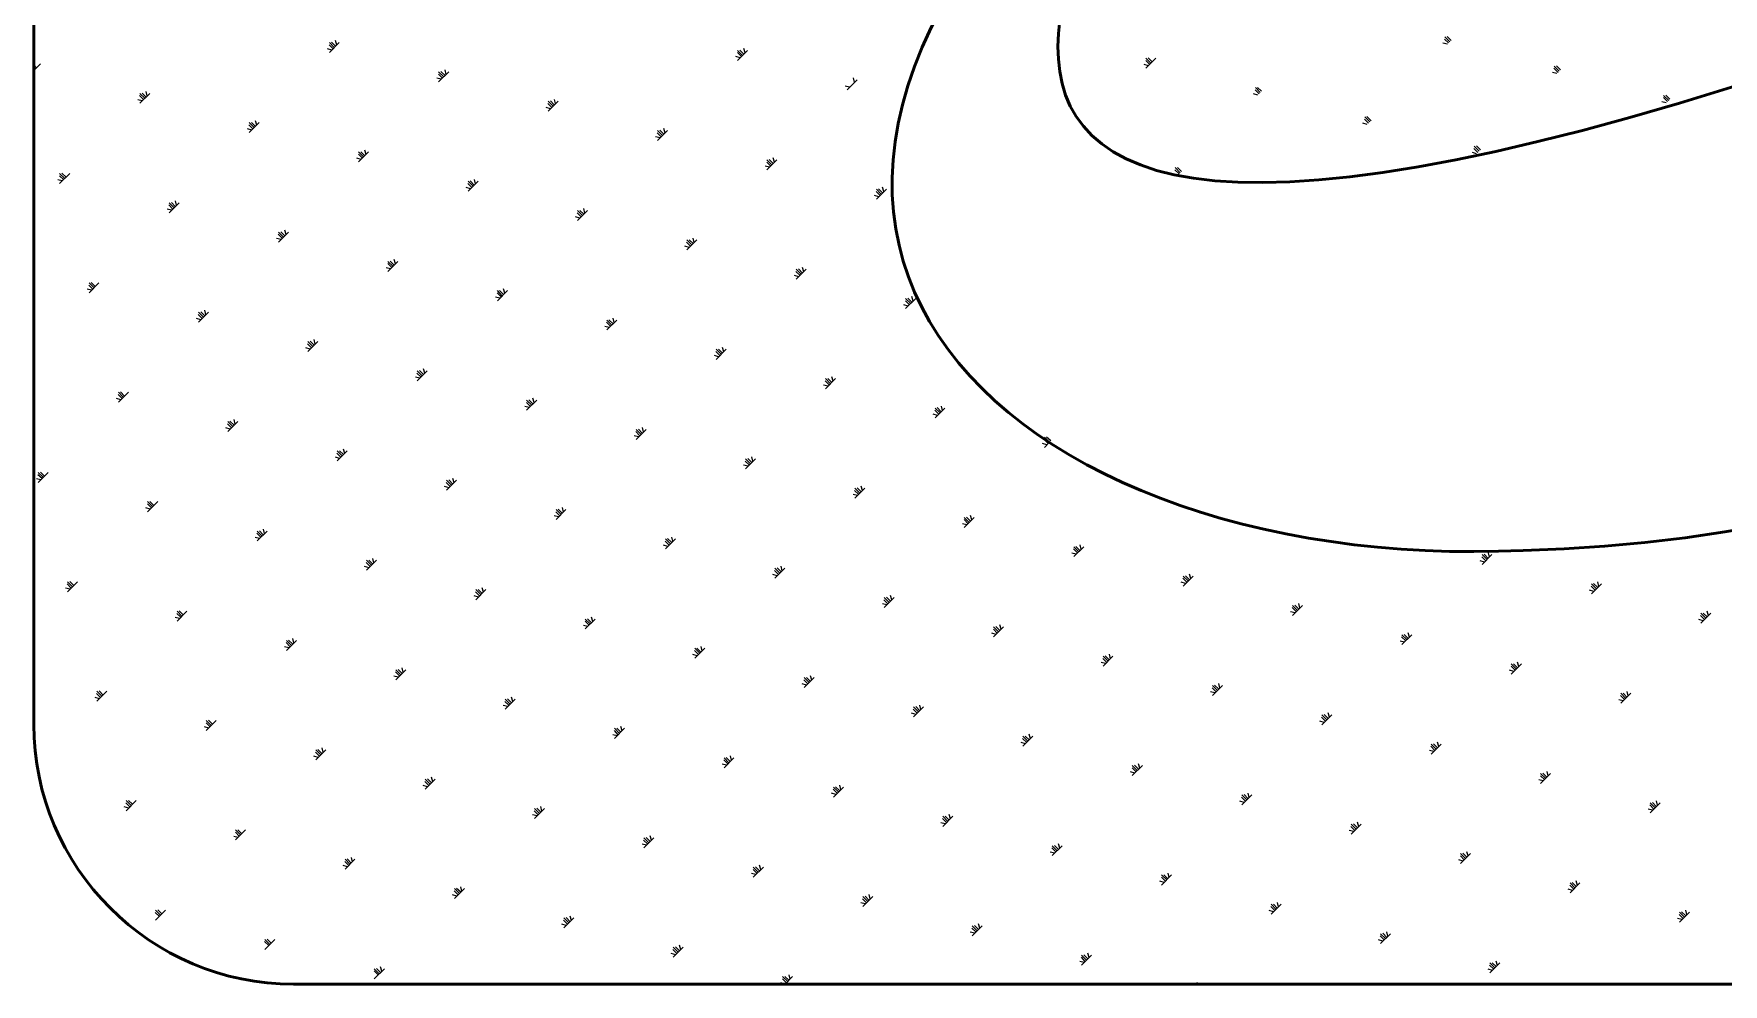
# Model space of a CAD drawing. Extents: x 54907 to 703237, y -798661 to -546661.
# Drawn here: x 248898 to 250308, y -551597 to -550804 of the extents above; entities that cross this region are included whole.
import ezdxf

# ---------------------------------------------------------------- set-up
doc = ezdxf.new("R2010")
doc.units = 0
doc.header["$LTSCALE"] = 1000
doc.header["$MEASUREMENT"] = 0
doc.layers.add('PUB_TITLE', color=4, linetype='Continuous')

msp = doc.modelspace()

# ---------------------------------------------------------------- linework, layer by layer
at = {"layer": 'PUB_TITLE', "color": 4}
for p, q in [((249147.9, -550816.7), (249144.6, -550813.4)), ((249148.9, -550815.7), (249144.8, -550811.5)), ((249144.8, -550819.9), (249153.1, -550811.5)), ((249150, -550814.6), (249146.6, -550811.3)), ((249151, -550813.6), (249150, -550809.9)), ((250077.6, -550813), (250073.9, -550812)), ((250078.6, -550811.9), (250075.3, -550808.6)), ((250079.6, -550810.9), (250075.5, -550806.7)), ((250080.7, -550809.8), (250077.3, -550806.5)), ((249146.8, -550817.8), (249143.2, -550816.8)), ((249487.5, -550824.3), (249483.9, -550823.3)), ((249488.6, -550823.3), (249485.2, -550819.9)), ((249489.6, -550822.2), (249485.4, -550818.1)), ((249485.4, -550826.4), (249493.8, -550818.1)), ((249490.6, -550821.2), (249487.3, -550817.9)), ((249491.7, -550820.1), (249490.7, -550816.5)), ((249829.2, -550829.8), (249825.9, -550826.5)), ((249830.3, -550828.8), (249826.1, -550824.6)), ((249826.1, -550833), (249834.4, -550824.6)), ((249831.3, -550827.7), (249828, -550824.4)), ((248898.2, -550834.9), (248903.7, -550829.4)), ((248900.6, -550832.5), (248898.2, -550830.2)), ((248899.6, -550833.6), (248898.2, -550832.2)), ((248898.5, -550834.6), (248898.2, -550834.3)), ((249238.1, -550842.2), (249234.5, -550841.3)), ((249239.2, -550841.2), (249235.8, -550837.8)), ((249240.2, -550840.1), (249236, -550836)), ((249236, -550844.3), (249244.4, -550836)), ((249241.3, -550839.1), (249237.9, -550835.8)), ((249242.3, -550838.1), (249241.3, -550834.4)), ((249583, -550844.6), (249582, -550841)), ((249828.2, -550830.9), (249824.5, -550829.9)), ((250168.8, -550837.4), (250165.2, -550836.5)), ((250169.9, -550836.4), (250166.5, -550833)), ((250170.9, -550835.3), (250166.7, -550831.2)), ((250172, -550834.3), (250168.6, -550831)), ((248989.8, -550859.1), (248986.4, -550855.7)), ((248990.8, -550858), (248986.7, -550853.9)), ((248986.7, -550862.2), (248995, -550853.9)), ((248991.9, -550857), (248988.5, -550853.7)), ((248992.9, -550856), (248991.9, -550852.3)), ((249578.8, -550848.8), (249575.1, -550847.8)), ((249576.7, -550850.9), (249585.1, -550842.5)), ((249919.5, -550855.3), (249915.8, -550854.4)), ((249920.5, -550854.3), (249917.2, -550851)), ((249921.5, -550853.2), (249917.4, -550849.1)), ((249922.6, -550852.2), (249919.2, -550848.9)), ((250262.2, -550859.8), (250258, -550855.6)), ((250263.2, -550858.8), (250259.9, -550855.4)), ((248988.7, -550860.1), (248985.1, -550859.2)), ((249329.4, -550866.7), (249325.8, -550865.7)), ((249330.5, -550865.6), (249327.1, -550862.3)), ((249331.5, -550864.6), (249327.3, -550860.4)), ((249327.3, -550868.8), (249335.7, -550860.4)), ((249332.5, -550863.6), (249329.2, -550860.2)), ((249333.6, -550862.5), (249332.6, -550858.9)), ((250260.1, -550861.9), (250256.5, -550860.9)), ((250261.2, -550860.8), (250257.8, -550857.5)), ((249080, -550884.6), (249076.4, -550883.6)), ((249081.1, -550883.5), (249077.7, -550880.2)), ((249082.1, -550882.5), (249077.9, -550878.3)), ((249077.9, -550886.7), (249086.3, -550878.3)), ((249083.2, -550881.5), (249079.8, -550878.1)), ((249084.2, -550880.4), (249083.2, -550876.8)), ((249424.9, -550887), (249423.9, -550883.3)), ((250010.7, -550879.8), (250007.1, -550878.8)), ((250011.8, -550878.8), (250008.4, -550875.4)), ((250012.8, -550877.7), (250008.6, -550873.5)), ((250013.9, -550876.7), (250010.5, -550873.3)), ((249420.7, -550891.1), (249417, -550890.2)), ((249421.7, -550890.1), (249418.4, -550886.8)), ((249422.8, -550889.1), (249418.6, -550884.9)), ((249418.6, -550893.2), (249427, -550884.9)), ((249423.8, -550888), (249420.5, -550884.7)), ((250104.1, -550902.2), (250099.9, -550898)), ((250105.1, -550901.1), (250101.8, -550897.8)), ((249171.3, -550909.1), (249167.7, -550908.1)), ((249172.4, -550908), (249169, -550904.7)), ((249173.4, -550907), (249169.2, -550902.8)), ((249169.2, -550911.1), (249177.6, -550902.8)), ((249174.4, -550905.9), (249171.1, -550902.6)), ((249175.5, -550904.9), (249174.5, -550901.2)), ((249513, -550914.6), (249509.7, -550911.2)), ((249514.1, -550913.5), (249509.9, -550909.3)), ((249509.9, -550917.7), (249518.2, -550909.3)), ((249515.1, -550912.5), (249511.8, -550909.1)), ((249516.1, -550911.4), (249515.2, -550907.8)), ((250102, -550904.3), (250098.4, -550903.3)), ((250103.1, -550903.2), (250099.7, -550899.9)), ((248921.9, -550927), (248918.3, -550926)), ((248923, -550925.9), (248919.6, -550922.6)), ((248924, -550924.9), (248919.8, -550920.7)), ((248919.8, -550929), (248928.2, -550920.7)), ((248925.1, -550923.8), (248921.7, -550920.5)), ((249266.8, -550929.3), (249265.8, -550925.7)), ((249512, -550915.6), (249508.3, -550914.6)), ((249852.6, -550922.2), (249849, -550921.2)), ((249853.7, -550921.1), (249850.3, -550917.8)), ((249854.7, -550920.1), (249850.5, -550915.9)), ((249855.8, -550919), (249852.4, -550915.7)), ((249262.6, -550933.5), (249258.9, -550932.5)), ((249263.6, -550932.5), (249260.3, -550929.1)), ((249264.7, -550931.4), (249260.5, -550927.2)), ((249260.5, -550935.6), (249268.9, -550927.2)), ((249265.7, -550930.4), (249262.4, -550927)), ((249603.2, -550940.1), (249599.6, -550939.1)), ((249604.3, -550939), (249601, -550935.7)), ((249605.3, -550938), (249601.2, -550933.8)), ((249601.2, -550942.2), (249609.5, -550933.8)), ((249606.4, -550936.9), (249603, -550933.6)), ((249607.4, -550935.9), (249606.4, -550932.2)), ((249013.2, -550951.4), (249009.6, -550950.4)), ((249014.2, -550950.4), (249010.9, -550947)), ((249015.3, -550949.3), (249011.1, -550945.1)), ((249011.1, -550953.5), (249019.5, -550945.1)), ((249016.3, -550948.3), (249013, -550944.9)), ((249017.4, -550947.2), (249016.4, -550943.6)), ((249354.9, -550956.9), (249351.6, -550953.6)), ((249356, -550955.9), (249351.8, -550951.7)), ((249351.8, -550960.1), (249360.1, -550951.7)), ((249357, -550954.8), (249353.7, -550951.5)), ((249358, -550953.8), (249357.1, -550950.1)), ((249108.7, -550971.7), (249107.7, -550968)), ((249353.9, -550958), (249350.2, -550957)), ((249104.5, -550975.9), (249100.8, -550974.9)), ((249105.5, -550974.8), (249102.2, -550971.5)), ((249106.6, -550973.8), (249102.4, -550969.6)), ((249102.4, -550978), (249110.7, -550969.6)), ((249107.6, -550972.7), (249104.3, -550969.4)), ((249445.1, -550982.4), (249441.5, -550981.4)), ((249446.2, -550981.4), (249442.8, -550978)), ((249447.2, -550980.3), (249443.1, -550976.2)), ((249443.1, -550984.5), (249451.4, -550976.2)), ((249448.3, -550979.3), (249444.9, -550976)), ((249449.3, -550978.2), (249448.3, -550974.6)), ((249196.8, -550999.3), (249193.5, -550995.9)), ((249197.9, -550998.2), (249193.7, -550994.1)), ((249193.7, -551002.4), (249202, -550994.1)), ((249198.9, -550997.2), (249195.6, -550993.9)), ((249199.9, -550996.2), (249199, -550992.5)), ((249195.8, -551000.3), (249192.1, -550999.4)), ((249536.4, -551006.9), (249532.8, -551005.9)), ((249537.5, -551005.8), (249534.1, -551002.5)), ((249538.5, -551004.8), (249534.3, -551000.6)), ((249534.3, -551009), (249542.7, -551000.6)), ((249539.6, -551003.8), (249536.2, -551000.4)), ((249540.6, -551002.7), (249539.6, -550999.1)), ((248946.4, -551018.2), (248942.7, -551017.3)), ((248947.4, -551017.2), (248944.1, -551013.9)), ((248948.5, -551016.1), (248944.3, -551012)), ((248944.3, -551020.3), (248952.6, -551012)), ((248949.5, -551015.1), (248946.2, -551011.8)), ((249287, -551024.8), (249283.4, -551023.8)), ((249288.1, -551023.7), (249284.7, -551020.4)), ((249289.1, -551022.7), (249285, -551018.5)), ((249285, -551026.9), (249293.3, -551018.5)), ((249290.2, -551021.7), (249286.8, -551018.3)), ((249291.2, -551020.6), (249290.2, -551017)), ((249629.8, -551029.3), (249625.6, -551025.1)), ((249625.6, -551033.4), (249634, -551025.1)), ((249630.8, -551028.2), (249627.5, -551024.9)), ((249631.9, -551027.2), (249630.9, -551023.5)), ((249038.7, -551041.6), (249035.4, -551038.3)), ((249039.8, -551040.6), (249035.6, -551036.4)), ((249035.6, -551044.8), (249043.9, -551036.4)), ((249040.8, -551039.6), (249037.5, -551036.2)), ((249041.8, -551038.5), (249040.9, -551034.9)), ((249627.7, -551031.3), (249624.1, -551030.4)), ((249628.8, -551030.3), (249625.4, -551027)), ((249037.7, -551042.7), (249034, -551041.7)), ((249378.3, -551049.2), (249374.7, -551048.3)), ((249379.4, -551048.2), (249376, -551044.9)), ((249380.4, -551047.2), (249376.2, -551043)), ((249376.2, -551051.3), (249384.6, -551043)), ((249381.5, -551046.1), (249378.1, -551042.8)), ((249382.5, -551045.1), (249381.5, -551041.4)), ((249128.9, -551067.2), (249125.3, -551066.2)), ((249130, -551066.1), (249126.6, -551062.8)), ((249131, -551065.1), (249126.9, -551060.9)), ((249126.9, -551069.2), (249135.2, -551060.9)), ((249132.1, -551064), (249128.7, -551060.7)), ((249133.1, -551063), (249132.1, -551059.3)), ((249471.7, -551071.6), (249467.5, -551067.4)), ((249467.5, -551075.8), (249475.9, -551067.4)), ((249472.7, -551070.6), (249469.4, -551067.2)), ((249473.8, -551069.5), (249472.8, -551065.9)), ((249469.6, -551073.7), (249466, -551072.7)), ((249470.6, -551072.7), (249467.3, -551069.3)), ((249220.2, -551091.6), (249216.6, -551090.6)), ((249221.3, -551090.6), (249217.9, -551087.2)), ((249222.3, -551089.5), (249218.1, -551085.3)), ((249218.1, -551093.7), (249226.5, -551085.3)), ((249223.4, -551088.5), (249220, -551085.1)), ((249224.4, -551087.4), (249223.4, -551083.8)), ((249561.9, -551097.1), (249558.6, -551093.8)), ((249563, -551096.1), (249558.8, -551091.9)), ((249558.8, -551100.3), (249567.1, -551091.9)), ((249564, -551095), (249560.7, -551091.7)), ((249565.1, -551094), (249564.1, -551090.3)), ((248970.8, -551109.5), (248967.2, -551108.5)), ((248971.9, -551108.5), (248968.5, -551105.1)), ((248972.9, -551107.4), (248968.8, -551103.3)), ((248968.8, -551111.6), (248977.1, -551103.3)), ((248974, -551106.4), (248970.6, -551103)), ((249313.6, -551114), (249309.4, -551109.8)), ((249309.4, -551118.2), (249317.8, -551109.8)), ((249314.6, -551112.9), (249311.3, -551109.6)), ((249315.7, -551111.9), (249314.7, -551108.2)), ((249560.9, -551098.2), (249557.2, -551097.2)), ((249311.5, -551116.1), (249307.9, -551115.1)), ((249312.5, -551115), (249309.2, -551111.7)), ((249652.2, -551122.6), (249648.5, -551121.6)), ((249653.2, -551121.6), (249649.9, -551118.2)), ((249654.3, -551120.5), (249650.1, -551116.4)), ((249650.1, -551124.7), (249658.4, -551116.4)), ((249655.3, -551119.5), (249652, -551116.1)), ((249656.3, -551118.4), (249655.4, -551114.8)), ((249062.1, -551134), (249058.5, -551133)), ((249063.2, -551132.9), (249059.8, -551129.6)), ((249064.2, -551131.9), (249060, -551127.7)), ((249060, -551136.1), (249068.4, -551127.7)), ((249065.3, -551130.8), (249061.9, -551127.5)), ((249066.3, -551129.8), (249065.3, -551126.1)), ((249403.8, -551139.5), (249400.5, -551136.1)), ((249404.9, -551138.4), (249400.7, -551134.3)), ((249400.7, -551142.6), (249409, -551134.3)), ((249405.9, -551137.4), (249402.6, -551134.1)), ((249407, -551136.4), (249406, -551132.7)), ((249155.5, -551156.3), (249151.3, -551152.2)), ((249151.3, -551160.5), (249159.7, -551152.2)), ((249156.5, -551155.3), (249153.2, -551152)), ((249157.6, -551154.3), (249156.6, -551150.6)), ((249402.8, -551140.5), (249399.1, -551139.5)), ((249743.4, -551147.1), (249739.8, -551146.1)), ((249744.5, -551146), (249741.1, -551142.7)), ((249745.5, -551145), (249741.4, -551140.8)), ((249741.4, -551149.2), (249745.4, -551145.1)), ((249746.6, -551143.9), (249743.2, -551140.6)), ((249153.4, -551158.4), (249149.8, -551157.5)), ((249154.4, -551157.4), (249151.1, -551154)), ((249494.1, -551165), (249490.4, -551164)), ((249495.1, -551163.9), (249491.8, -551160.6)), ((249496.2, -551162.9), (249492, -551158.7)), ((249492, -551167.1), (249500.3, -551158.7)), ((249497.2, -551161.9), (249493.9, -551158.5)), ((249498.2, -551160.8), (249497.3, -551157.2)), ((248904, -551176.3), (248900.4, -551175.4)), ((248905.1, -551175.3), (248901.7, -551172)), ((248906.1, -551174.2), (248901.9, -551170.1)), ((248901.9, -551178.4), (248910.3, -551170.1)), ((248907.2, -551173.2), (248903.8, -551169.9)), ((249245.7, -551181.8), (249242.4, -551178.5)), ((249246.8, -551180.8), (249242.6, -551176.6)), ((249242.6, -551185), (249250.9, -551176.6)), ((249247.8, -551179.8), (249244.5, -551176.4)), ((249248.9, -551178.7), (249247.9, -551175.1)), ((248998.4, -551197.7), (248995.1, -551194.3)), ((249244.7, -551182.9), (249241, -551181.9)), ((249585.3, -551189.4), (249581.7, -551188.5)), ((249586.4, -551188.4), (249583, -551185.1)), ((249587.4, -551187.4), (249583.3, -551183.2)), ((249583.3, -551191.5), (249591.6, -551183.2)), ((249588.5, -551186.3), (249585.1, -551183)), ((249589.5, -551185.3), (249588.5, -551181.6)), ((248995.3, -551200.8), (248991.6, -551199.8)), ((248996.3, -551199.8), (248993, -551196.4)), ((248997.4, -551198.7), (248993.2, -551194.5)), ((248993.2, -551202.9), (249001.6, -551194.5)), ((249336, -551207.3), (249332.3, -551206.4)), ((249337, -551206.3), (249333.7, -551203)), ((249338.1, -551205.3), (249333.9, -551201.1)), ((249333.9, -551209.4), (249342.2, -551201.1)), ((249339.1, -551204.2), (249335.8, -551200.9)), ((249340.1, -551203.2), (249339.2, -551199.5)), ((249678.7, -551211.8), (249674.5, -551207.6)), ((249674.5, -551216), (249682.9, -551207.6)), ((249679.8, -551210.8), (249676.4, -551207.4)), ((249680.8, -551209.7), (249679.8, -551206.1)), ((249087.6, -551224.2), (249084.3, -551220.9)), ((249088.7, -551223.2), (249084.5, -551219)), ((249084.5, -551227.3), (249092.8, -551219)), ((249089.7, -551222.1), (249086.4, -551218.8)), ((249090.8, -551221.1), (249089.8, -551217.4)), ((249676.6, -551213.9), (249673, -551212.9)), ((249677.7, -551212.9), (249674.3, -551209.5)), ((249086.6, -551225.3), (249082.9, -551224.3)), ((249427.2, -551231.8), (249423.6, -551230.8)), ((249428.3, -551230.8), (249424.9, -551227.4)), ((249429.3, -551229.7), (249425.2, -551225.5)), ((249425.2, -551233.9), (249433.5, -551225.5)), ((249430.4, -551228.7), (249427, -551225.3)), ((249431.4, -551227.6), (249430.4, -551224)), ((249768.9, -551237.3), (249765.6, -551234)), ((249770, -551236.3), (249765.8, -551232.1)), ((249765.8, -551240.4), (249774.2, -551232.1)), ((249771, -551235.2), (249767.7, -551231.9)), ((249772.1, -551234.2), (249771.1, -551230.5)), ((249177.9, -551249.7), (249174.2, -551248.7)), ((249178.9, -551248.7), (249175.6, -551245.3)), ((249179.9, -551247.6), (249175.8, -551243.4)), ((249175.8, -551251.8), (249184.1, -551243.4)), ((249181, -551246.6), (249177.7, -551243.2)), ((249182, -551245.5), (249181.1, -551241.9)), ((249520.6, -551254.2), (249516.4, -551250)), ((249516.4, -551258.4), (249524.8, -551250)), ((249521.7, -551253.1), (249518.3, -551249.8)), ((249522.7, -551252.1), (249521.7, -551248.4)), ((249767.9, -551238.4), (249764.3, -551237.4)), ((250108.6, -551244.9), (250104.9, -551243.9)), ((250109.6, -551243.9), (250106.3, -551240.5)), ((250110.7, -551242.8), (250106.5, -551238.6)), ((250106.5, -551247), (250114.8, -551238.6)), ((250111.7, -551241.8), (250108.4, -551238.4)), ((250112.7, -551240.7), (250111.8, -551237.1)), ((248929.5, -551266.6), (248926.2, -551263.2)), ((248930.6, -551265.5), (248926.4, -551261.4)), ((248926.4, -551269.7), (248934.7, -551261.4)), ((248931.6, -551264.5), (248928.3, -551261.1)), ((249518.5, -551256.3), (249514.9, -551255.3)), ((249519.6, -551255.2), (249516.2, -551251.9)), ((249859.2, -551262.8), (249855.5, -551261.8)), ((249860.2, -551261.8), (249856.9, -551258.4)), ((249861.3, -551260.7), (249857.1, -551256.6)), ((249857.1, -551264.9), (249865.4, -551256.6)), ((249862.3, -551259.7), (249859, -551256.3)), ((249863.4, -551258.6), (249862.4, -551255)), ((250201.9, -551267.3), (250197.8, -551263.1)), ((250197.8, -551271.5), (250206.1, -551263.1)), ((250203, -551266.2), (250199.6, -551262.9)), ((250204, -551265.2), (250203, -551261.5)), ((248928.5, -551267.6), (248924.8, -551266.6)), ((249269.1, -551274.2), (249265.5, -551273.2)), ((249270.2, -551273.1), (249266.8, -551269.8)), ((249271.2, -551272.1), (249267.1, -551267.9)), ((249267.1, -551276.3), (249275.4, -551267.9)), ((249272.3, -551271), (249268.9, -551267.7)), ((249273.3, -551270), (249272.3, -551266.3)), ((249610.8, -551279.7), (249607.5, -551276.3)), ((249611.9, -551278.6), (249607.7, -551274.5)), ((249607.7, -551282.8), (249616.1, -551274.5)), ((249612.9, -551277.6), (249609.6, -551274.3)), ((249614, -551276.5), (249613, -551272.9)), ((250199.8, -551269.4), (250196.2, -551268.4)), ((250200.9, -551268.3), (250197.5, -551265)), ((249019.8, -551292.1), (249016.1, -551291.1)), ((249020.8, -551291), (249017.5, -551287.7)), ((249021.8, -551290), (249017.7, -551285.8)), ((249017.7, -551294.2), (249026, -551285.8)), ((249022.9, -551288.9), (249019.6, -551285.6)), ((249362.5, -551296.5), (249358.3, -551292.4)), ((249358.3, -551300.7), (249366.7, -551292.4)), ((249363.6, -551295.5), (249360.2, -551292.2)), ((249364.6, -551294.5), (249363.6, -551290.8)), ((249609.8, -551280.7), (249606.2, -551279.7)), ((249950.5, -551287.3), (249946.8, -551286.3)), ((249951.5, -551286.2), (249948.2, -551282.9)), ((249952.6, -551285.2), (249948.4, -551281)), ((249948.4, -551289.4), (249956.7, -551281)), ((249953.6, -551284.1), (249950.3, -551280.8)), ((249954.6, -551283.1), (249953.7, -551279.5)), ((250291.1, -551293.8), (250287.5, -551292.9)), ((250292.2, -551292.8), (250288.8, -551289.4)), ((250293.2, -551291.7), (250289, -551287.6)), ((250289, -551295.9), (250297.4, -551287.6)), ((250294.3, -551290.7), (250290.9, -551287.4)), ((250295.3, -551289.7), (250294.3, -551286)), ((249360.4, -551298.6), (249356.8, -551297.7)), ((249361.5, -551297.6), (249358.1, -551294.2)), ((249701.1, -551305.2), (249697.4, -551304.2)), ((249702.1, -551304.1), (249698.8, -551300.8)), ((249703.2, -551303.1), (249699, -551298.9)), ((249699, -551307.3), (249707.3, -551298.9)), ((249704.2, -551302.1), (249700.9, -551298.7)), ((249705.3, -551301), (249704.3, -551297.4)), ((250043.8, -551309.6), (250039.7, -551305.5)), ((250039.7, -551313.8), (250048, -551305.5)), ((250044.9, -551308.6), (250041.5, -551305.3)), ((250045.9, -551307.6), (250044.9, -551303.9)), ((249111, -551316.5), (249107.4, -551315.6)), ((249112.1, -551315.5), (249108.7, -551312.1)), ((249113.1, -551314.4), (249109, -551310.3)), ((249109, -551318.6), (249117.3, -551310.3)), ((249114.2, -551313.4), (249110.8, -551310.1)), ((249115.2, -551312.4), (249114.2, -551308.7)), ((249452.7, -551322), (249449.4, -551318.7)), ((249453.8, -551321), (249449.6, -551316.8)), ((249449.6, -551325.2), (249458, -551316.8)), ((249454.8, -551320), (249451.5, -551316.6)), ((249455.9, -551318.9), (249454.9, -551315.3)), ((250041.7, -551311.7), (250038.1, -551310.8)), ((250042.8, -551310.7), (250039.4, -551307.4)), ((249204.4, -551338.9), (249200.2, -551334.7)), ((249200.2, -551343.1), (249208.6, -551334.7)), ((249205.5, -551337.9), (249202.1, -551334.5)), ((249206.5, -551336.8), (249205.5, -551333.2)), ((249451.7, -551323.1), (249448, -551322.1)), ((249792.4, -551329.6), (249788.7, -551328.7)), ((249793.4, -551328.6), (249790.1, -551325.3)), ((249794.5, -551327.6), (249790.3, -551323.4)), ((249790.3, -551331.7), (249798.6, -551323.4)), ((249795.5, -551326.5), (249792.2, -551323.2)), ((249796.5, -551325.5), (249795.6, -551321.8)), ((250133, -551336.2), (250129.4, -551335.2)), ((250134.1, -551335.2), (250130.7, -551331.8)), ((250135.1, -551334.1), (250130.9, -551329.9)), ((250130.9, -551338.3), (250139.3, -551329.9)), ((250136.2, -551333.1), (250132.8, -551329.7)), ((250137.2, -551332), (250136.2, -551328.4)), ((249202.3, -551341), (249198.7, -551340)), ((249203.4, -551339.9), (249200, -551336.6)), ((249543, -551347.5), (249539.3, -551346.6)), ((249544, -551346.5), (249540.7, -551343.2)), ((249545.1, -551345.5), (249540.9, -551341.3)), ((249540.9, -551349.6), (249549.2, -551341.3)), ((249546.1, -551344.4), (249542.8, -551341.1)), ((249547.2, -551343.4), (249546.2, -551339.7)), ((249885.7, -551352), (249881.6, -551347.8)), ((249881.6, -551356.2), (249889.9, -551347.8)), ((249886.8, -551351), (249883.4, -551347.6)), ((249887.8, -551349.9), (249886.8, -551346.3)), ((248952.9, -551358.9), (248949.3, -551357.9)), ((248954, -551357.9), (248950.6, -551354.5)), ((248955, -551356.8), (248950.8, -551352.6)), ((248950.8, -551361), (248959.2, -551352.6)), ((248956.1, -551355.8), (248952.7, -551352.4)), ((249294.6, -551364.4), (249291.3, -551361.1)), ((249295.7, -551363.4), (249291.5, -551359.2)), ((249291.5, -551367.5), (249299.9, -551359.2)), ((249296.7, -551362.3), (249293.4, -551359)), ((249297.8, -551361.3), (249296.8, -551357.6)), ((249883.6, -551354.1), (249880, -551353.1)), ((249884.7, -551353.1), (249881.3, -551349.7)), ((250224.3, -551360.7), (250220.7, -551359.7)), ((250225.3, -551359.6), (250222, -551356.3)), ((250226.4, -551358.6), (250222.2, -551354.4)), ((250222.2, -551362.7), (250230.6, -551354.4)), ((250227.4, -551357.5), (250224.1, -551354.2)), ((250228.5, -551356.5), (250227.5, -551352.8)), ((249046.3, -551381.3), (249042.1, -551377.1)), ((249042.1, -551385.4), (249050.5, -551377.1)), ((249047.3, -551380.2), (249044, -551376.9)), ((249293.6, -551365.5), (249289.9, -551364.5)), ((249634.3, -551372), (249630.6, -551371)), ((249635.3, -551371), (249632, -551367.6)), ((249636.3, -551369.9), (249632.2, -551365.7)), ((249632.2, -551374.1), (249640.5, -551365.7)), ((249637.4, -551368.9), (249634.1, -551365.5)), ((249638.4, -551367.8), (249637.5, -551364.2)), ((249974.9, -551378.6), (249971.3, -551377.6)), ((249976, -551377.5), (249972.6, -551374.2)), ((249977, -551376.5), (249972.8, -551372.3)), ((249972.8, -551380.6), (249981.2, -551372.3)), ((249978.1, -551375.4), (249974.7, -551372.1)), ((249979.1, -551374.4), (249978.1, -551370.7)), ((249044.2, -551383.4), (249040.6, -551382.4)), ((249045.3, -551382.3), (249041.9, -551379)), ((249384.9, -551389.9), (249381.2, -551388.9)), ((249385.9, -551388.9), (249382.6, -551385.5)), ((249387, -551387.8), (249382.8, -551383.6)), ((249382.8, -551392), (249391.1, -551383.6)), ((249388, -551386.8), (249384.7, -551383.4)), ((249389.1, -551385.7), (249388.1, -551382.1)), ((249727.6, -551394.4), (249723.5, -551390.2)), ((249723.5, -551398.6), (249731.8, -551390.2)), ((249728.7, -551393.3), (249725.3, -551390)), ((249729.7, -551392.3), (249728.7, -551388.6)), ((249136.5, -551406.8), (249133.2, -551403.4)), ((249137.6, -551405.7), (249133.4, -551401.5)), ((249133.4, -551409.9), (249141.8, -551401.5)), ((249138.6, -551404.7), (249135.3, -551401.3)), ((249139.7, -551403.6), (249138.7, -551400)), ((249725.5, -551396.5), (249721.9, -551395.5)), ((249726.6, -551395.4), (249723.2, -551392.1)), ((250066.2, -551403), (250062.6, -551402)), ((250067.2, -551402), (250063.9, -551398.6)), ((250068.3, -551400.9), (250064.1, -551396.8)), ((250064.1, -551405.1), (250072.5, -551396.8)), ((250069.3, -551399.9), (250066, -551396.5)), ((250070.4, -551398.8), (250069.4, -551395.2)), ((249135.5, -551407.8), (249131.8, -551406.8)), ((249476.2, -551414.4), (249472.5, -551413.4)), ((249477.2, -551413.3), (249473.9, -551410)), ((249478.2, -551412.3), (249474.1, -551408.1)), ((249474.1, -551416.5), (249482.4, -551408.1)), ((249479.3, -551411.2), (249476, -551407.9)), ((249480.3, -551410.2), (249479.4, -551406.5)), ((249816.8, -551420.9), (249813.2, -551419.9)), ((249817.9, -551419.9), (249814.5, -551416.5)), ((249818.9, -551418.8), (249814.7, -551414.7)), ((249814.7, -551423), (249823.1, -551414.7)), ((249820, -551417.8), (249816.6, -551414.4)), ((249821, -551416.7), (249820, -551413.1)), ((250161.7, -551423.3), (250160.7, -551419.6)), ((249226.8, -551432.3), (249223.1, -551431.3)), ((249227.8, -551431.2), (249224.5, -551427.9)), ((249228.9, -551430.2), (249224.7, -551426)), ((249224.7, -551434.4), (249233, -551426)), ((249229.9, -551429.1), (249226.6, -551425.8)), ((249231, -551428.1), (249230, -551424.4)), ((249569.5, -551436.7), (249565.4, -551432.6)), ((249565.4, -551440.9), (249573.7, -551432.6)), ((249570.6, -551435.7), (249567.2, -551432.4)), ((249571.6, -551434.6), (249570.6, -551431)), ((250157.5, -551427.5), (250153.8, -551426.5)), ((250158.5, -551426.4), (250155.2, -551423.1)), ((250159.6, -551425.4), (250155.4, -551421.2)), ((250155.4, -551429.6), (250163.7, -551421.2)), ((250160.6, -551424.3), (250157.3, -551421)), ((248978.4, -551449.1), (248975.1, -551445.8)), ((248979.5, -551448.1), (248975.3, -551443.9)), ((248975.3, -551452.3), (248983.7, -551443.9)), ((248980.5, -551447), (248977.2, -551443.7)), ((249567.4, -551438.8), (249563.8, -551437.8)), ((249568.5, -551437.8), (249565.1, -551434.4)), ((249908.1, -551445.4), (249904.4, -551444.4)), ((249909.1, -551444.3), (249905.8, -551441)), ((249910.2, -551443.3), (249906, -551439.1)), ((249906, -551447.5), (249914.4, -551439.1)), ((249911.2, -551442.2), (249907.9, -551438.9)), ((249912.3, -551441.2), (249911.3, -551437.6)), ((250249.8, -551450.9), (250246.5, -551447.5)), ((250250.9, -551449.8), (250246.7, -551445.7)), ((250246.7, -551454), (250255, -551445.7)), ((250251.9, -551448.8), (250248.6, -551445.5)), ((250252.9, -551447.8), (250252, -551444.1)), ((248977.4, -551450.2), (248973.7, -551449.2)), ((249318.1, -551456.7), (249314.4, -551455.8)), ((249319.1, -551455.7), (249315.8, -551452.3)), ((249320.1, -551454.6), (249316, -551450.5)), ((249316, -551458.8), (249324.3, -551450.5)), ((249321.2, -551453.6), (249317.8, -551450.3)), ((249322.2, -551452.6), (249321.3, -551448.9)), ((249659.8, -551462.2), (249656.4, -551458.9)), ((249660.8, -551461.2), (249656.6, -551457)), ((249656.6, -551465.4), (249665, -551457)), ((249661.9, -551460.2), (249658.5, -551456.8)), ((249662.9, -551459.1), (249661.9, -551455.5)), ((250003.6, -551465.7), (250002.6, -551462)), ((250248.8, -551451.9), (250245.1, -551451)), ((249068.7, -551474.6), (249065, -551473.7)), ((249069.7, -551473.6), (249066.4, -551470.3)), ((249070.8, -551472.5), (249066.6, -551468.4)), ((249066.6, -551476.7), (249074.9, -551468.4)), ((249071.8, -551471.5), (249068.5, -551468.2)), ((249411.4, -551479.1), (249407.2, -551474.9)), ((249407.2, -551483.3), (249415.6, -551474.9)), ((249412.5, -551478.1), (249409.1, -551474.7)), ((249413.5, -551477), (249412.5, -551473.4)), ((249658.7, -551463.3), (249655.1, -551462.3)), ((249999.4, -551469.8), (249995.7, -551468.9)), ((250000.4, -551468.8), (249997.1, -551465.5)), ((250001.5, -551467.7), (249997.3, -551463.6)), ((249997.3, -551471.9), (250005.6, -551463.6)), ((250002.5, -551466.7), (249999.2, -551463.4)), ((249409.3, -551481.2), (249405.7, -551480.2)), ((249410.4, -551480.1), (249407, -551476.8)), ((249750, -551487.7), (249746.3, -551486.8)), ((249751, -551486.7), (249747.7, -551483.4)), ((249752.1, -551485.7), (249747.9, -551481.5)), ((249747.9, -551489.8), (249756.3, -551481.5)), ((249753.1, -551484.6), (249749.8, -551481.3)), ((249754.2, -551483.6), (249753.2, -551479.9)), ((250091.7, -551493.3), (250088.4, -551489.9)), ((250092.7, -551492.2), (250088.6, -551488)), ((250088.6, -551496.4), (250096.9, -551488)), ((250093.8, -551491.2), (250090.5, -551487.8)), ((250094.8, -551490.1), (250093.9, -551486.5)), ((249160, -551499.1), (249156.3, -551498.1)), ((249161, -551498), (249157.7, -551494.7)), ((249162, -551497), (249157.9, -551492.8)), ((249157.9, -551501.2), (249166.2, -551492.8)), ((249163.1, -551496), (249159.7, -551492.6)), ((249164.1, -551494.9), (249163.2, -551491.3)), ((249501.7, -551504.6), (249498.3, -551501.3)), ((249502.7, -551503.6), (249498.5, -551499.4)), ((249498.5, -551507.7), (249506.9, -551499.4)), ((249503.7, -551502.5), (249500.4, -551499.2)), ((249504.8, -551501.5), (249503.8, -551497.8)), ((249845.5, -551508), (249844.5, -551504.4)), ((250090.7, -551494.3), (250087, -551493.3)), ((249253.3, -551521.5), (249249.1, -551517.3)), ((249249.1, -551525.6), (249257.5, -551517.3)), ((249254.4, -551520.4), (249251, -551517.1)), ((249255.4, -551519.4), (249254.4, -551515.7)), ((249500.6, -551505.6), (249497, -551504.7)), ((249841.3, -551512.2), (249837.6, -551511.2)), ((249842.3, -551511.2), (249839, -551507.8)), ((249843.4, -551510.1), (249839.2, -551505.9)), ((249839.2, -551514.3), (249847.5, -551505.9)), ((249844.4, -551509.1), (249841.1, -551505.7)), ((250181.9, -551518.8), (250178.3, -551517.8)), ((250183, -551517.7), (250179.6, -551514.4)), ((250184, -551516.7), (250179.9, -551512.5)), ((250179.9, -551520.8), (250188.2, -551512.5)), ((250185.1, -551515.6), (250181.7, -551512.3)), ((250186.1, -551514.6), (250185.1, -551510.9)), ((249251.2, -551523.6), (249247.6, -551522.6)), ((249252.3, -551522.5), (249248.9, -551519.2)), ((249591.9, -551530.1), (249588.2, -551529.1)), ((249592.9, -551529.1), (249589.6, -551525.7)), ((249594, -551528), (249589.8, -551523.8)), ((249589.8, -551532.2), (249598.2, -551523.8)), ((249595, -551527), (249591.7, -551523.6)), ((249596.1, -551525.9), (249595.1, -551522.3)), ((249933.6, -551535.6), (249930.3, -551532.3)), ((249934.6, -551534.6), (249930.5, -551530.4)), ((249930.5, -551538.7), (249938.8, -551530.4)), ((249935.7, -551533.5), (249932.4, -551530.2)), ((249936.7, -551532.5), (249935.8, -551528.8)), ((249002.9, -551540.4), (248999.6, -551537.1)), ((249003.9, -551539.4), (248999.8, -551535.2)), ((248999.8, -551543.5), (249008.1, -551535.2)), ((249005, -551538.3), (249001.6, -551535)), ((249343.6, -551547), (249340.2, -551543.6)), ((249344.6, -551545.9), (249340.4, -551541.7)), ((249340.4, -551550.1), (249348.8, -551541.7)), ((249345.6, -551544.9), (249342.3, -551541.5)), ((249346.7, -551543.8), (249345.7, -551540.2)), ((249687.4, -551550.4), (249686.4, -551546.7)), ((249932.6, -551536.7), (249928.9, -551535.7)), ((250273.2, -551543.2), (250269.6, -551542.2)), ((250274.3, -551542.2), (250270.9, -551538.8)), ((250275.3, -551541.1), (250271.1, -551536.9)), ((250271.1, -551545.3), (250279.5, -551536.9)), ((250276.4, -551540.1), (250273, -551536.7)), ((250277.4, -551539), (250276.4, -551535.4)), ((249095.2, -551563.8), (249091, -551559.7)), ((249091, -551568), (249099.4, -551559.7)), ((249096.3, -551562.8), (249092.9, -551559.4)), ((249342.5, -551548), (249338.9, -551547)), ((249683.2, -551554.6), (249679.5, -551553.6)), ((249684.2, -551553.5), (249680.9, -551550.2)), ((249685.3, -551552.5), (249681.1, -551548.3)), ((249681.1, -551556.7), (249689.4, -551548.3)), ((249686.3, -551551.4), (249683, -551548.1)), ((250023.8, -551561.1), (250020.2, -551560.1)), ((250024.9, -551560.1), (250021.5, -551556.7)), ((250025.9, -551559), (250021.8, -551554.9)), ((250021.8, -551563.2), (250030.1, -551554.9)), ((250027, -551558), (250023.6, -551554.6)), ((250028, -551556.9), (250027, -551553.3)), ((249094.2, -551564.9), (249090.8, -551561.5)), ((249433.8, -551572.5), (249430.1, -551571.5)), ((249434.8, -551571.4), (249431.5, -551568.1)), ((249435.9, -551570.4), (249431.7, -551566.2)), ((249431.7, -551574.6), (249440.1, -551566.2)), ((249436.9, -551569.3), (249433.6, -551566)), ((249438, -551568.3), (249437, -551564.6)), ((249775.5, -551578), (249772.2, -551574.6)), ((249776.5, -551576.9), (249772.4, -551572.8)), ((249772.4, -551581.1), (249780.7, -551572.8)), ((249777.6, -551575.9), (249774.2, -551572.5)), ((249778.6, -551574.8), (249777.7, -551571.2)), ((249185.5, -551589.3), (249182.1, -551586)), ((249186.5, -551588.3), (249182.3, -551584.1)), ((249182.3, -551592.5), (249190.7, -551584.1)), ((249187.5, -551587.2), (249184.2, -551583.9)), ((249188.6, -551586.2), (249187.6, -551582.5)), ((249529.3, -551592.8), (249528.3, -551589.1)), ((249774.5, -551579), (249770.8, -551578)), ((250115.1, -551585.6), (250111.5, -551584.6)), ((250116.2, -551584.5), (250112.8, -551581.2)), ((250117.2, -551583.5), (250113, -551579.3)), ((250113, -551587.7), (250121.4, -551579.3)), ((250118.3, -551582.4), (250114.9, -551579.1)), ((250119.3, -551581.4), (250118.3, -551577.7)), ((249525.1, -551596.9), (249521.4, -551595.9)), ((249526.1, -551595.9), (249522.8, -551592.5)), ((249527.2, -551594.8), (249523, -551590.7)), ((249528.2, -551593.8), (249524.9, -551590.5)), ((249525, -551597.1), (249531.3, -551590.7)), ((249865.6, -551597.1), (249865.5, -551597)), ((249869.3, -551597.1), (249868.9, -551595.7))]:
    msp.add_line(p, q, dxfattribs=at)
at = {"layer": 'PUB_TITLE', "color": 4, "lineweight": 53}
for points, knots in [([(249896.2, -550527.3), (249896.2, -550527.3), (249360, -551162.6), (250360.5, -550834.1), (251105.2, -550596.9), (251767.2, -550027.7), (251799.3, -549862.5), (251799.3, -549862.5), (251711.6, -550204.9), (251504.9, -550485.3), (251483, -550555), (250868.6, -551217.1), (250140.9, -551235.2), (249697.9, -551256.5), (249344.7, -550940.8), (249896.2, -550527.3)], [0, 0, 0, 0, 1, 1, 1, 2, 2, 2, 3, 3, 3, 4, 4, 4, 5, 5, 5, 5]), ([(251679.7, -550185), (251679.7, -550779), (251679.7, -551380.3), (251679.7, -551380.3), (251679.7, -551499.5), (251582.2, -551597.1), (251463, -551597.1), (251463, -551597.1), (249115, -551597.1), (249115, -551597.1), (248995.7, -551597.1), (248898.2, -551499.5), (248898.2, -551380.3), (248898.2, -551380.3), (248898.2, -550836.6), (248898.2, -550272.4)], [2.493971, 2.493971, 2.493971, 2.493971, 3, 3, 3, 4, 4, 4, 5, 5, 5, 6, 6, 6, 6.481204, 6.481204, 6.481204, 6.481204])]:
    msp.add_open_spline(points, degree=3, knots=knots, dxfattribs=at)

doc.saveas('drawing.dxf')
